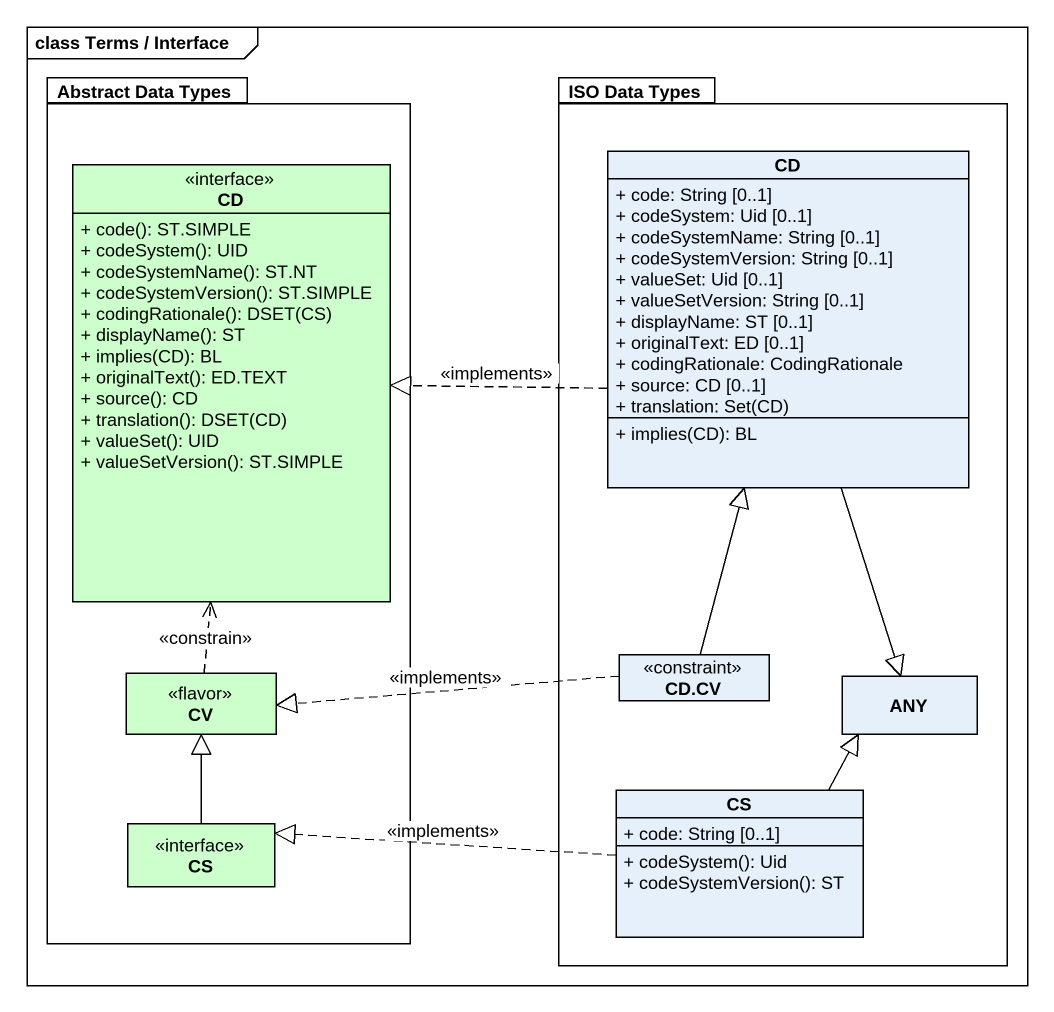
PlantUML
@startuml
mainframe class Terms / Interface
hide circle
hide empty members
skinparam classAttributeIconSize 0
package "Abstract Data Types" as Abstract_Data_Types #FFFFFF {
  class "CD" as CD_2 <<interface>> #CCFFCC {
    + code(): ST.SIMPLE
    + codeSystem(): UID
    + codeSystemName(): ST.NT
    + codeSystemVersion(): ST.SIMPLE
    + codingRationale(): DSET(CS)
    + displayName(): ST
    + implies(CD): BL
    + originalText(): ED.TEXT
    + source(): CD
    + translation(): DSET(CD)
    + valueSet(): UID
    + valueSetVersion(): ST.SIMPLE
  }
  class CV <<flavor>> #CCFFCC
  class CS <<interface>> #CCFFCC
}
package "ISO Data Types" as ISO_Data_Types #FFFFFF {
  class CD {
    + code: String [0..1]
    + codeSystem: Uid [0..1]
    + codeSystemName: String [0..1]
    + codeSystemVersion: String [0..1]
    + valueSet: Uid [0..1]
    + valueSetVersion: String [0..1]
    + displayName: ST [0..1]
    + originalText: ED [0..1]
    + codingRationale: CodingRationale
    + source: CD [0..1]
    {field} + translation: Set(CD)
    + implies(CD): BL
  }
  class "CD.CV" as CD_CV <<constraint>>
  class ANY
  class "CS" as CS_2 {
    + code: String [0..1]
    + codeSystem(): Uid
    + codeSystemVersion(): ST
  }
}
CD .left.|> CD_2 : <<implements>>
CD --|> ANY
CV .up.> CD_2 : <<constrain>>
CD_CV -up-|> CD
CD_CV .left.|> CV : <<implements>>
CS -up-|> CV
CS_2 -up-|> ANY
CS_2 .left.|> CS : <<implements>>
@enduml
